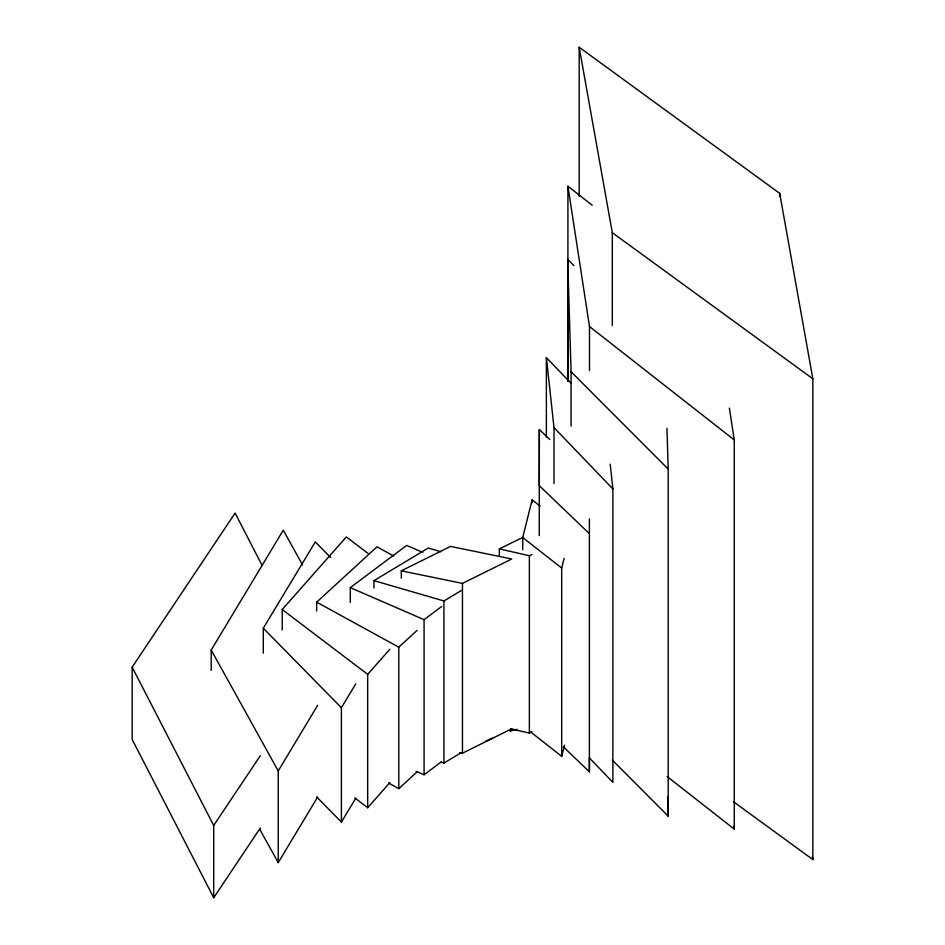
<?xml version="1.0" encoding="UTF-8"?>
<svg xmlns="http://www.w3.org/2000/svg" width="945" height="945" viewBox="0 0 945 945"><rect width="100%" height="100%" fill="white"/><g stroke="black" fill="none" stroke-linecap="round" stroke-linejoin="round"><path stroke-width="1.42" d="M549.789 439.543L539.347 429.526L539.252 485.624L589.396 533.677L589.396 771.817L563.279 746.786M589.396 533.677L589.42 518.911M589.396 771.817L589.42 757.051M540.15 506.13L532.141 499.822L522.739 537.433L522.739 549.754M530.759 732.044L561.684 756.354L561.684 568.051L564.118 558.306M561.684 756.354L564.472 745.215M211.208 670.43L211.208 650.054L283.276 530.157L302.53 564.874M317.685 797.001L278.232 862.631L278.232 770.931L317.685 705.301M263.301 653.149L263.301 628.224L315.299 541.91L330.715 557.597M316.74 796.966L341.405 822.067L341.405 707.722L355.722 683.956M341.405 822.067L355.722 798.301M260.277 828.033L213.7 897.75L132.158 739.427L132.158 667.158L235.104 513.052L262.072 565.382M213.7 897.75L213.7 825.481L260.277 755.764M282.224 630.031L282.224 609.525L346.342 536.937L368.574 553.817M354.8 797.946L367.676 807.727L367.676 674.352L389.824 649.274M367.676 807.727L389.824 782.649M316.658 611.002L316.658 602.166L376.984 546.836L393.663 555.979M388.525 783.027L398.79 788.662L398.79 647.183L417.099 630.386M398.79 788.662L417.088 771.864M350.3 602.378L350.3 587.625L406.669 545.419L422.758 552.412M416.024 771.274L424.069 774.77L424.069 619.672L441.681 606.477M424.069 774.77L441.374 761.812M373.96 588.003L373.96 580.643L428.25 548.029L440.854 551.691M373.96 580.643L443.949 600.961L461.632 590.341M441.15 762.237L443.949 763.052L461.314 752.622M401.294 570.827L450.552 546.411L511.717 558.991L462.459 583.408L401.294 570.827L401.294 578.21M459.613 752.598L462.459 753.189L511.717 728.772M499.35 556.44L499.35 548.891L522.691 537.481L561.684 568.051M499.35 548.891L529.365 555.743L531.964 554.479M510.808 728.843L529.365 733.072L531.964 731.808M485.907 741.022L492.664 738.21M513.678 729.493L509.934 731.052L516.915 729.316M350.3 587.625L424.069 619.672M316.658 602.166L398.79 647.183M579.179 196.194L579.179 47.25L779.708 193.371L812.842 378.803L812.842 859.56L733.344 801.632M579.179 47.25L612.313 232.694L812.842 378.803M282.224 609.525L367.676 674.352M567.921 380.8L567.921 186.212L592.243 205.254M567.921 186.212L589.491 326.533L734.265 439.933L734.265 829.119L667.087 776.506M567.685 381.426L567.685 259.367L573.887 265.58M567.685 259.367L571.075 371.716L668.198 469.086L668.198 816.126L612.407 760.193M263.301 628.224L341.405 707.722M546.375 437.216L546.375 357.588L570.745 382.985M546.375 357.588L554.006 427.601L612.892 488.967L612.892 782.389L589.538 758.055M211.208 650.054L278.232 770.931M259.698 829.202L278.232 862.631M132.158 667.158L213.7 825.481M812.334 856.654L812.842 859.56M729.375 408.098L734.265 439.933M733.828 826.225L734.265 829.119M610.198 464.172L612.892 488.967M666.957 428.239L668.198 469.086M667.619 797.167L668.198 816.126M779.708 193.371L779.708 196.312M612.313 232.694L612.313 325.6M589.491 326.533L589.491 370.523M571.075 371.716L571.075 426.101M554.006 427.601L554.006 483.45M539.347 429.526L539.252 535.602M532.141 499.822L532.141 502.764M529.365 555.743L529.365 733.072M462.459 583.408L462.459 753.189M443.949 600.961L443.949 763.052"/></g></svg>
